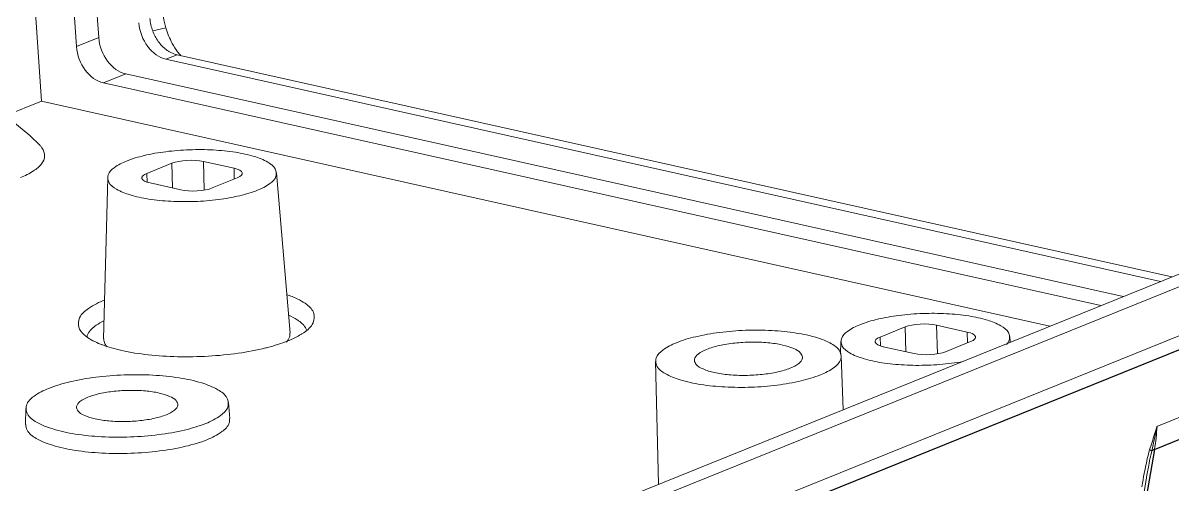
# Model space of a CAD drawing. Header units: millimetres. Extents: x 2279 to 2636, y 1024 to 1272.
# Drawn here: x 2483.67 to 2504.08, y 1055.51 to 1063.71 of the extents above; entities that cross this region are included whole.
import ezdxf

# ---------------------------------------------------------------- set-up
doc = ezdxf.new("R2010")
doc.units = ezdxf.units.MM
doc.layers.add('02___PRT_ALL_AXES', color=7, linetype='Continuous')
doc.layers.add('06___PRT_ALL_SURFS', color=7, linetype='Continuous')
doc.layers.add('from', color=7, linetype='Continuous', lineweight=13)

# ---------------------------------------------------------------- blocks, each defined once
blk = doc.blocks.new('A$C040E4FC1')
at = {"color": 7, "linetype": 'Continuous'}
for p, q in [((86.61, 57.561), (87.396, 46.267)), ((88.405, 57.556), (89.088, 48.145)), ((88.43, 47.88), (87.774, 57.301)), ((90.688, 48.342), (91.073, 48.436)), ((89.088, 48.145), (88.43, 47.88)), ((91.08, 47.503), (91.407, 47.635)), ((91.407, 47.635), (120.856, 41.066)), ((91.08, 47.503), (120.528, 40.934)), ((89.89, 47.071), (89.23, 46.805)), ((89.89, 47.071), (119.416, 40.485)), ((135.009, 46.778), (56.464, 15.079)), ((135.612, 46.643), (57.067, 14.944)), ((118.756, 40.218), (89.23, 46.805)), ((53.886, 12.21), (138.897, 46.519)), ((86.323, 45.834), (87.396, 46.267)), ((87.396, 46.267), (117.246, 39.609)), ((91.253, 44.428), (90.514, 44.13)), ((91.253, 44.428), (91.276, 43.697)), ((92.187, 44.482), (92.214, 43.637)), ((93.095, 44.28), (92.187, 44.482)), ((93.095, 44.28), (93.097, 43.957)), ((89.232, 39.239), (89.354, 44.002)), ((90.514, 44.13), (90.528, 43.874)), ((92.452, 43.697), (93.191, 43.996)), ((94.752, 39.401), (94.351, 44.149)), ((90.61, 43.846), (91.518, 43.643)), ((112.962, 39.586), (112.223, 39.287)), ((112.962, 39.586), (112.985, 38.855)), ((113.896, 39.64), (113.923, 38.794)), ((114.804, 39.437), (113.896, 39.64)), ((111.053, 38.793), (111.062, 39.16)), ((112.223, 39.287), (112.237, 39.031)), ((114.161, 38.855), (114.9, 39.153)), ((114.804, 39.437), (114.805, 39.115)), ((116.074, 39.136), (116.059, 39.307)), ((112.318, 39.003), (113.226, 38.801)), ((105.662, 34.934), (105.575, 38.567)), ((111.128, 37.14), (111.073, 38.728)), ((120.42, 36.647), (124.104, 38.134)), ((86.921, 36.702), (86.934, 37.178)), ((92.97, 36.879), (92.93, 37.354)), ((120.095, 35.052), (120.097, 35.064))]:
    blk.add_line(p, q, dxfattribs=at)
for points in [[(87.351, 44.954), (87.048, 45.251), (86.651, 45.576), (86.412, 45.755)], [(119.621, 29.99), (119.659, 30.721), (119.719, 31.646), (119.788, 32.508), (119.863, 33.294), (119.944, 34.007), (120.033, 34.664), (120.097, 35.064)]]:
    blk.add_lwpolyline(points, dxfattribs=at)
for centre, radius, start, end in [((91.649, 48.524), 0.925, 237.3918, 239.7265), ((91.56, 48.32), 0.702, 253.3392, 257.4091), ((93.117, 48.959), 2.095, 216.1878, 220.3661), ((93.531, 42.062), 3.111, 291.919, 294.8267), ((94.026, 41.092), 2.02, 303.5517, 304.4993), ((90.341, 42.119), 3.27, 248.4818, 249.182), ((92.403, 45.523), 6.756, 283.928, 284.4193), ((107.532, 39.001), 13.101, 346.4183, 349.6509), ((114.884, 36.915), 5.543, 350.1419, 357.2361), ((132.519, 32.774), 12.719, 169.6106, 170.5624)]:
    blk.add_arc(centre, radius, start, end, dxfattribs=at)
for centre, major_axis, ratio, start_param, end_param in [((91.053, 48.455), (-0.372, 0.928), 0.733356, 1.157479, 2.675915), ((89.861, 48.022), (-0.376, 0.926), 0.732286, 1.154123, 2.672559), ((89.203, 47.757), (-0.371, 0.929), 0.733621, 1.158323, 2.67676), ((91.768, 44.313), (0.664, 0.02), 0.306642, 0.878854, 2.449346), ((92.676, 44.111), (0.664, 0.02), 0.306458, 5.591175, 7.161667), ((91.029, 44.015), (0.664, 0.02), 0.306458, 2.449582, 4.020074), ((91.937, 43.812), (0.664, 0.02), 0.306642, -2.262739, -0.692247), ((113.477, 39.471), (0.664, 0.02), 0.306642, 0.878854, 2.449346), ((112.738, 39.173), (0.664, 0.02), 0.306458, 2.449582, 4.020074), ((114.384, 39.268), (0.664, 0.02), 0.306458, 5.591175, 7.161667), ((113.646, 38.97), (0.664, 0.02), 0.306642, -2.262739, -0.692247)]:
    blk.add_ellipse(centre, major_axis=major_axis, ratio=ratio, start_param=start_param, end_param=end_param, dxfattribs=at)
for points, start_tangent, end_tangent in [([(90.973, 49.032), (91.002, 48.744), (91.073, 48.436)], (0.036445, -0.999336), (0.290954, -0.956737)), ([(90.688, 48.342), (90.633, 48.522), (90.606, 48.709)], (-0.352489, 0.935816), (-0.071222, 0.99746)), ([(91.151, 47.745), (91.087, 47.789), (90.853, 48.032), (90.688, 48.342)], (-0.842444, 0.538784), (-0.352489, 0.935816)), ([(91.073, 48.436), (91.268, 47.972), (91.426, 47.722)], (0.290954, -0.956737), (0.590686, -0.806901)), ([(91.359, 47.647), (91.183, 47.725)], (-0.958132, 0.286326), (-0.863695, 0.504014)), ([(86.77, 44.006), (87.158, 44.202), (87.399, 44.415), (87.488, 44.645), (87.406, 44.886), (87.352, 44.955)], (0.927225, 0.374505), (-0.668534, 0.743682)), ([(94.345, 44.149), (94.314, 44.261), (94.093, 44.462), (93.69, 44.631), (93.138, 44.754), (92.482, 44.821), (91.776, 44.827), (91.075, 44.771), (90.437, 44.657), (89.914, 44.495)], (-0.090123, 0.995931), (-0.927327, -0.374251)), ([(89.914, 44.495), (89.549, 44.298), (89.369, 44.082), (89.359, 44.002)], (-0.927327, -0.374251), (0.008657, -0.999963)), ([(89.359, 44.002), (89.391, 43.865), (89.613, 43.663), (90.015, 43.494), (90.567, 43.371), (91.223, 43.304), (91.93, 43.298), (92.63, 43.355), (93.268, 43.469), (93.791, 43.63)], (0.008657, -0.999963), (0.927327, 0.374251)), ([(93.791, 43.63), (94.157, 43.827), (94.336, 44.043), (94.345, 44.149)], (0.927327, 0.374251), (-0.090123, 0.995931)), ([(95.441, 39.722), (95.459, 39.982), (95.247, 40.251), (94.815, 40.485), (94.66, 40.542)], (0.369494, 0.929233), (-0.946857, 0.321656)), ([(89.265, 40.387), (88.786, 40.136), (88.524, 39.859), (88.498, 39.58), (88.522, 39.518)], (-0.927327, -0.374251), (0.454502, -0.890746)), ([(94.968, 39.797), (94.711, 39.933)], (-0.83482, 0.550523), (-0.919073, 0.394088)), ([(116.054, 39.306), (116.023, 39.418), (115.801, 39.62), (115.398, 39.789), (114.847, 39.912), (114.191, 39.979), (113.484, 39.985), (112.783, 39.928), (112.146, 39.815), (111.623, 39.653)], (-0.090123, 0.995931), (-0.927327, -0.374251)), ([(88.522, 39.518), (88.71, 39.311)], (0.454502, -0.890746), (0.792491, -0.609884)), ([(89.239, 39.77), (89.013, 39.636), (88.768, 39.378), (88.739, 39.289)], (-0.889969, -0.456021), (-0.197246, -0.980354)), ([(95.239, 39.5), (95.043, 39.744), (94.968, 39.797)], (-0.295366, 0.955384), (-0.83482, 0.550523)), ([(95.171, 39.427), (95.433, 39.704), (95.441, 39.722)], (0.824122, 0.566413), (0.369494, 0.929233)), ([(111.067, 38.728), (111.032, 38.863), (110.787, 39.086), (110.346, 39.271), (109.736, 39.407), (109.019, 39.48), (108.237, 39.487), (107.47, 39.425), (106.766, 39.299), (106.192, 39.122)], (-0.053868, 0.998548), (-0.927327, -0.374251)), ([(111.623, 39.653), (111.257, 39.456), (111.078, 39.24), (111.067, 39.16)], (-0.927327, -0.374251), (0.008657, -0.999963)), ([(88.71, 39.311), (89.142, 39.078)], (0.792491, -0.609884), (0.930289, -0.366827)), ([(89.237, 39.239), (89.273, 39.087), (89.335, 38.999)], (0.008657, -0.999963), (0.683104, -0.730321)), ([(94.085, 38.98), (94.692, 39.176)], (0.968488, 0.249062), (0.927327, 0.374251)), ([(94.648, 39.14), (94.736, 39.284), (94.746, 39.4)], (0.6883, 0.725426), (-0.090123, 0.995931)), ([(94.837, 39.239), (95.143, 39.408)], (0.907156, 0.420795), (0.833376, 0.552707)), ([(106.192, 39.122), (105.789, 38.905), (105.592, 38.667), (105.581, 38.567)], (-0.927327, -0.374251), (0.045751, -0.998953)), ([(109.921, 38.693), (109.87, 38.812), (109.666, 38.948), (109.333, 39.053), (108.902, 39.119), (108.408, 39.138), (107.917, 39.11), (107.455, 39.035), (107.083, 38.923)], (-0.091012, 0.99585), (-0.927327, -0.374251)), ([(111.067, 39.16), (111.1, 39.022)], (0.008657, -0.999963), (0.442291, -0.896872)), ([(115.965, 39.071), (116.045, 39.201), (116.054, 39.306)], (0.687684, 0.72601), (-0.090123, 0.995931)), ([(89.179, 39.063), (89.77, 38.89), (90.55, 38.763), (91.42, 38.707), (92.339, 38.723), (93.221, 38.811), (94.029, 38.966)], (0.934703, -0.35543), (0.970588, 0.240747)), ([(107.083, 38.923), (106.833, 38.784), (106.727, 38.629), (106.726, 38.599)], (-0.927327, -0.374251), (0.091012, -0.99585)), ([(111.1, 39.022), (111.321, 38.821)], (0.442291, -0.896872), (0.870111, -0.492856)), ([(111.321, 38.821), (111.724, 38.652), (112.276, 38.529), (112.931, 38.462), (113.638, 38.456), (114.339, 38.512), (114.68, 38.565)], (0.870111, -0.492856), (0.984103, 0.177597)), ([(105.581, 38.567), (105.616, 38.429), (105.861, 38.206), (106.301, 38.021), (106.912, 37.885), (107.628, 37.812), (108.41, 37.805), (109.177, 37.867), (109.881, 37.992), (110.456, 38.17)], (0.045751, -0.998953), (0.927327, 0.374251)), ([(106.726, 38.599), (106.777, 38.48), (106.981, 38.344), (107.314, 38.238), (107.745, 38.173), (108.239, 38.154), (108.731, 38.182), (109.193, 38.257), (109.564, 38.369)], (0.091012, -0.99585), (0.927327, 0.374251)), ([(109.564, 38.369), (109.815, 38.508), (109.921, 38.663), (109.921, 38.693)], (0.927327, 0.374251), (-0.091012, 0.99585)), ([(110.456, 38.17), (110.858, 38.387), (111.056, 38.625), (111.067, 38.728)], (0.927327, 0.374251), (-0.053868, 0.998548)), ([(92.924, 37.353), (92.886, 37.488), (92.619, 37.731), (92.139, 37.932), (91.473, 38.081), (90.691, 38.161), (89.838, 38.168), (89.001, 38.1), (88.233, 37.963), (87.606, 37.769)], (-0.090025, 0.995939), (-0.927327, -0.374251)), ([(87.606, 37.769), (87.168, 37.533), (86.952, 37.273), (86.94, 37.178)], (-0.927327, -0.374251), (0.008705, -0.999962)), ([(88.769, 37.51), (88.534, 37.379), (88.435, 37.236), (88.483, 37.094), (88.515, 37.059)], (-0.927327, -0.374252), (0.735016, -0.67805)), ([(91.356, 37.144), (91.43, 37.265), (91.382, 37.407), (91.192, 37.534), (90.879, 37.633), (90.473, 37.694), (90.015, 37.712), (89.548, 37.685), (89.119, 37.615), (88.769, 37.51)], (0.728819, 0.684707), (-0.927327, -0.374251)), ([(86.94, 37.178), (86.978, 37.014), (87.246, 36.77), (87.726, 36.569), (88.392, 36.42), (89.174, 36.34), (90.027, 36.334), (90.864, 36.401), (91.631, 36.538), (92.258, 36.732)], (0.008705, -0.999962), (0.927327, 0.374251)), ([(91.095, 36.991), (91.331, 37.122), (91.356, 37.144)], (0.927327, 0.374252), (0.728819, 0.684707)), ([(92.258, 36.732), (92.697, 36.968), (92.913, 37.228), (92.924, 37.353)], (0.927327, 0.374251), (-0.090025, 0.995939)), ([(88.515, 37.059), (88.673, 36.967), (88.986, 36.869), (89.392, 36.807), (89.85, 36.789), (90.317, 36.816), (90.746, 36.886), (91.095, 36.991)], (0.735016, -0.67805), (0.927327, 0.374251)), ([(92.293, 36.251), (92.735, 36.49), (92.953, 36.752), (92.964, 36.879)], (0.927327, 0.374251), (-0.089978, 0.995944)), ([(86.927, 36.702), (86.966, 36.536), (87.236, 36.29), (87.72, 36.087), (88.393, 35.937), (89.181, 35.857), (90.042, 35.85), (90.886, 35.918), (91.66, 36.056), (92.293, 36.251)], (0.008661, -0.999962), (0.927327, 0.374251)), ([(120.202, 35.948), (120.274, 36.183), (120.347, 36.416), (120.42, 36.647)], (0.291494, 0.956573), (0.3017, 0.953403)), ([(120.008, 35.068), (120.078, 35.433), (120.202, 35.948)], (0.179925, 0.98368), (0.300006, 0.953937)), ([(120.097, 35.064), (120.165, 35.441), (120.267, 35.924)], (0.16963, 0.985508), (0.241176, 0.970481)), ([(120.202, 35.948), (120.229, 35.938), (120.251, 35.931), (120.267, 35.924)], (0.947195, -0.320659), (0.930944, -0.365162)), ([(120.267, 35.924), (120.301, 35.947), (120.345, 35.966)], (0.754203, 0.656641), (0.947658, 0.319288))]:
    blk.add_spline(points, degree=3, dxfattribs=dict(at, start_tangent=start_tangent, end_tangent=end_tangent))
at = {"layer": '02___PRT_ALL_AXES', "color": 7, "linetype": 'Continuous'}
blk.add_line((54.773, 12.155), (139.328, 46.28), dxfattribs=at)
at = {"layer": '06___PRT_ALL_SURFS', "color": 7, "linetype": 'Continuous'}
for q in [(124.079, 37.473), (119.832, 32.973)]:
    blk.add_line((120.345, 35.966), q, dxfattribs=at)

msp = doc.modelspace()

# ---------------------------------------------------------------- block references
at = {"layer": 'from', "xscale": 0.6, "yscale": 0.6, "zscale": 0.6}
msp.add_blockref('A$C040E4FC1', (2431.558, 1034.561), dxfattribs=at)

doc.saveas('drawing.dxf')
